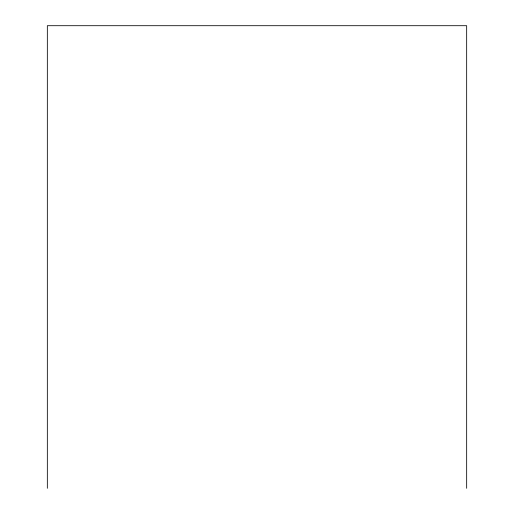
<?xml version="1.0" encoding="UTF-8"?>
<svg xmlns="http://www.w3.org/2000/svg" width="514" height="514" viewBox="0 0 514 514"><rect width="100%" height="100%" fill="white"/><g stroke="black" fill="none" stroke-linecap="round" stroke-linejoin="round"><path stroke-width="0.77" d="M466.661 488.3L466.661 25.7L47.339 25.7L47.339 488.3"/></g></svg>
